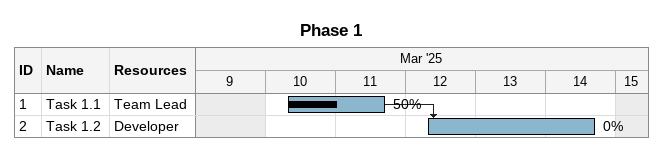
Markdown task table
Phase 1

| ID | Task | Start | Finish | Predecessors | Resources | % complete |
|---|---|---|---|---|---|---|
| 1 | Task 1.1 | 2025-03-10 | 2025-03-11 |  | Team Lead | 50 |
| 2 | Task 1.2 | 2025-03-12 | 2025-03-14 | 1 | Developer | 0 |
